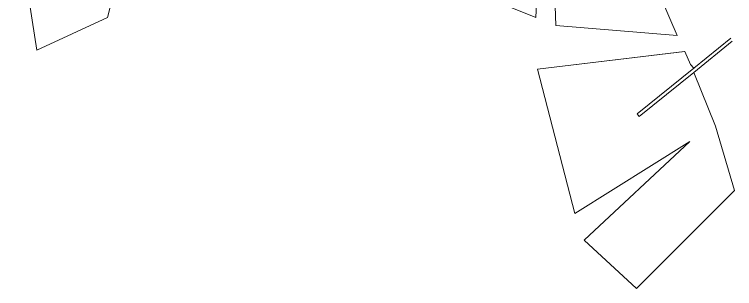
# Model space of a CAD drawing. Header units: metres. Extents: x 549265 to 550378, y 1834109 to 1835349.
# Drawn here: x 549274 to 550378, y 1834109 to 1834529 of the extents above; entities that cross this region are included whole.
import ezdxf

# ---------------------------------------------------------------- set-up
doc = ezdxf.new("R2010")
doc.units = ezdxf.units.M
doc.header["$LTSCALE"] = 1.2
doc.layers.add('10', color=7, linetype='Continuous', lineweight=13)
doc.layers.add('22', color=7, linetype='Continuous', lineweight=13)

msp = doc.modelspace()

# ---------------------------------------------------------------- hatches: boundary and pattern name
at = {"layer": '10'}
msp.add_hatch(color=256, dxfattribs=at).paths.add_polyline_path([(550315.41, 1834447.01, 1), (550315.26, 1834447.01, 1)])

# ---------------------------------------------------------------- linework, layer by layer
for p, q in [((550315.02, 1834447.01), (550314.71, 1834447.01)), ((550315.33, 1834447.63), (550315.33, 1834447.32)), ((550315.33, 1834446.7), (550315.33, 1834446.39)), ((550315.95, 1834447.01), (550315.64, 1834447.01))]:
    msp.add_line(p, q, dxfattribs=at)
for radius in [0.312, 0.075]:
    msp.add_circle((550315.33, 1834447.01), radius, dxfattribs=at)
at = {"layer": '22'}
msp.add_line((550373.9, 1834487.91), (550314.94, 1834440.26), dxfattribs=at)
for points in [[(549489.45, 1834727.25), (549555.1, 1834793.8), (549572.68, 1834882.37), (549539.21, 1834806.17), (549471.43, 1834737.46), (549416.64, 1834524.41), (549308.64, 1834474.17), (549274.18, 1834694.71), (549336.68, 1834705.01)], [(550177.66, 1834756.52), (550289.68, 1834496.98), (550103.77, 1834512.07), (550096.91, 1834702.69), (550078.65, 1834639.51), (550073.09, 1834524.48), (549937.96, 1834579.15), (549933.55, 1834618.5), (549990.21, 1834666.71), (549919.81, 1834741.17)], [(550371.97, 1834492.78), (550315.33, 1834447.01), (550309.98, 1834452.53)], [(550314.94, 1834440.26), (550348.2, 1834358.06), (550377.55, 1834259.81), (550227.37, 1834109.48), (550146.88, 1834183.56), (550308.84, 1834334.36), (550132.84, 1834224.21), (550075.46, 1834445.3), (550300.84, 1834472.39), (550301.31, 1834472.45), (550309.98, 1834452.53)], [(550309.98, 1834452.84), (550309.98, 1834452.53), (550309.98, 1834452.22)], [(550314.94, 1834440.26), (550231.49, 1834372.83), (550228.35, 1834376.72), (550315.33, 1834447.01)]]:
    msp.add_lwpolyline(points, dxfattribs=at)
msp.add_lwpolyline([(550075.46, 1834445.3), (550301.31, 1834472.45), (550309.98, 1834452.53), (550315.33, 1834447.01), (550228.35, 1834376.72), (550231.49, 1834372.83), (550314.94, 1834440.26), (550348.2, 1834358.06), (550377.55, 1834259.81), (550227.37, 1834109.48), (550146.88, 1834183.56), (550308.84, 1834334.36), (550132.84, 1834224.21)], close=True, dxfattribs=at)

doc.saveas('drawing.dxf')
